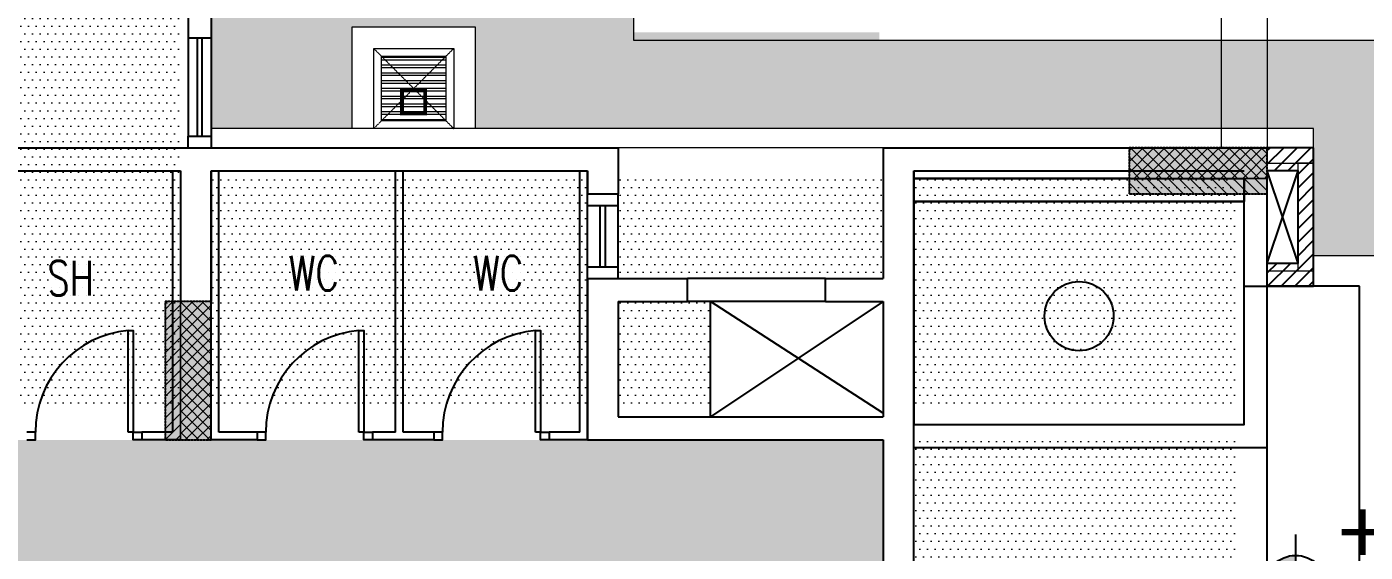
# Model space of a CAD drawing. Header units: millimetres. Extents: x 7964926 to 16080295, y -6277184 to -2986664.
# Drawn here: x 8079961 to 8088674, y -3129940 to -3126524 of the extents above; entities that cross this region are included whole.
import ezdxf

# ---------------------------------------------------------------- set-up
doc = ezdxf.new("R2010")
doc.units = ezdxf.units.MM
doc.header["$LTSCALE"] = 2000
doc.header["$MEASUREMENT"] = 0
for name, pattern in [('( Hidden )', [0.375, 0.25, -0.125]), ('1', [0, 0, 0]), ('DASHED2', [0.375, 0.25, -0.125]), ('HIDDEN', [0.375, 0.25, -0.125])]:
    doc.linetypes.add(name, pattern=pattern)
for name, color, linetype in [('a-ac ledge', 8, 'Continuous'), ('a-col', 8, 'DASHED2'), ('a-cutout', 8, 'Continuous'), ('a-door', 8, 'Continuous'), ('a-ele 1', 8, 'Continuous'), ('a-glazing', 5, 'Continuous'), ('a-hat col', 252, 'Continuous'), ('a-hatch wall', 8, 'Continuous'), ('a-stair', 1, 'Continuous'), ('a-text m', 8, 'Continuous'), ('a-wall', 8, 'Continuous'), ('a-wall @100', 252, 'Continuous'), ('a-window', 8, 'Continuous'), ('L-FL', 7, 'Continuous')]:
    doc.layers.add(name, color=color, linetype=linetype)
for name, color, linetype, lineweight in [('L-CHAMBERS', 50, 'Continuous', 5), ('L-CORECUT', 4, 'Continuous', 5), ('L-ELE 2', 30, 'Continuous', 15), ('L-Paver 400x400', 250, '1', 13), ('L-SHRUBS', 96, 'Continuous', 18), ('STR-Balcony', 250, 'Continuous', 15), ('STR-Column', 250, 'Continuous', 15), ('STR-Column Hatch', 250, 'Continuous', 15), ('STR-Podium Beam', 8, 'Continuous', 15), ('STR-RCC Up Stand', 250, 'Continuous', 15)]:
    doc.layers.add(name, color=color, linetype=linetype, lineweight=lineweight)
doc.styles.add('a-100 txt m', font='romans.shx', dxfattribs={"width": 0.75, "height": 300})
doc.styles.add('Century Gothic', font='GOTHIC.TTF')
doc.styles.get("Standard").update_dxf_attribs({"font": 'romans.shx', "width": 0.75})
pattern_1 = [(0, (5508973.427, -3585719.17), (25, 50), [0, -50])]
pattern_2 = [(45, (5569676.44, -3626048.786), (-35.3553391, 35.3553391), []), (135, (5569676.44, -3626048.786), (-35.3553391, -35.3553391), [])]
pattern_3 = [(315, (7590197.237, -616025.35), (35.3553391, 35.3553391), []), (45, (7590197.237, -616025.35), (-35.3553391, 35.3553391), [])]
pattern_4 = [(315, (7698327.187, -630137.335), (35.3553391, 35.3553391), [])]
pattern_5 = [(45, (5583488.427, -3517918.836), (-35.3553391, 35.3553391), [])]

# ---------------------------------------------------------------- blocks, each defined once
blk = doc.blocks.new('basement - column')
at = {"layer": 'a-hat col'}
h = blk.add_hatch(color=256, dxfattribs=at)
h.dxf.hatch_style = 1
h.paths.add_polyline_path([(99950, -41249.3), (99050, -41249.3), (99050, -41549.3), (99950, -41549.3)])
h = blk.add_hatch(color=256, dxfattribs=at)
h.dxf.hatch_style = 1
h.paths.add_polyline_path([(93075, -42249.3), (92775, -42249.3), (92775, -43149.3), (93075, -43149.3)])
at = {"layer": 'a-col', "linetype": 'DASHED2', "ltscale": 0.001}
for points in [[(99050, -41249.3), (99050, -41549.3), (99950, -41549.3), (99950, -41249.3)], [(92775, -43149.3), (93075, -43149.3), (93075, -42249.3), (92775, -42249.3)]]:
    blk.add_lwpolyline(points, close=True, dxfattribs=at)
blk = doc.blocks.new('DOOR750')
at = {"layer": 'a-door'}
blk.add_lwpolyline([(90025.1, -229811.5), (90025.1, -229149.8), (90057.9, -229149.8), (90057.9, -229811.5)], close=True, dxfattribs=at)
for points in [[(89364.2, -229861.5), (89420.4, -229861.5), (89420.4, -229811.5), (89364.2, -229811.5)], [(90114.2, -229861.5), (90057.9, -229861.5), (90057.9, -229811.5), (90114.2, -229811.5)]]:
    blk.add_lwpolyline(points, dxfattribs=at)
blk.add_arc((90083.6, -229810.4), 663.2, 95.05809, 180.09343, dxfattribs=at)
blk = doc.blocks.new('block 2')
at = {"layer": 'a-hatch wall'}
h = blk.add_hatch(dxfattribs=at)
h.set_pattern_fill('ANSI31', color=256, scale=500)
h.set_pattern_definition([(45, (1424320.437, 166168.526), (-44.1941738, 44.1941738), [])])
h.paths.add_polyline_path([(8165918.7, -2890655.3), (8165618.7, -2890655.3), (8165618.7, -2890805.3), (8165818.7, -2890805.3), (8165818.7, -2891405.3), (8165618.7, -2891405.3), (8165618.7, -2891555.3), (8165918.7, -2891555.3)])
at = {"layer": 'a-ac ledge'}
blk.add_line((8161993.7, -2892405.3), (8161993.7, -2891655.3), dxfattribs=at)
at = {"layer": 'a-cutout', "linetype": 'HIDDEN', "ltscale": 1000}
for p, q in [((8165618.7, -2891405.3), (8165818.7, -2890805.3)), ((8165818.7, -2891405.3), (8165618.7, -2890805.3)), ((8163118.7, -2892380.6), (8161993.7, -2891655.3)), ((8163118.7, -2891655.3), (8161993.7, -2892405.3))]:
    blk.add_line(p, q, dxfattribs=at)
at = {"layer": 'a-door'}
for p, q in [((8162743.7, -2891505.3), (8161843.7, -2891505.3)), ((8162743.7, -2891655.3), (8161843.7, -2891655.3))]:
    blk.add_line(p, q, dxfattribs=at)
at = {"layer": 'a-ele 1'}
blk.add_line((8165618.7, -2894405.3), (8165618.7, -2891555.3), dxfattribs=at)
at = {"layer": 'a-stair', "color": 8}
for p, q in [((8166218.7, -2891555.3), (8165618.7, -2891555.3)), ((8166218.7, -2895305.2), (8166218.7, -2891555.3))]:
    blk.add_line(p, q, dxfattribs=at)
at = {"layer": 'a-wall'}
for p, q in [((8155943.7, -2890655.3), (8161393.7, -2890655.3)), ((8158593.7, -2890655.3), (8161393.7, -2890655.3)), ((8158743.7, -2890655.3), (8158743.7, -2890655.3)), ((8161393.7, -2890655.3), (8161393.7, -2890955.3)), ((8163118.7, -2890655.3), (8165618.7, -2890655.3)), ((8163118.7, -2890655.3), (8163118.7, -2891505.3)), ((8165918.7, -2890655.3), (8165618.7, -2890655.3)), ((8165918.7, -2891555.3), (8165918.7, -2890655.3)), ((8156093.7, -2890805.3), (8158543.7, -2890805.3)), ((8158543.7, -2890805.3), (8158543.7, -2891655.7)), ((8158743.7, -2890805.3), (8161193.7, -2890805.3)), ((8158743.7, -2890805.3), (8158743.7, -2891655.7)), ((8158743.7, -2890805.3), (8161193.7, -2890805.3)), ((8158743.7, -2890805.3), (8158743.7, -2891655.7)), ((8161193.7, -2890805.3), (8161193.7, -2890955.3)), ((8163318.7, -2890805.3), (8165468.7, -2890805.3)), ((8163318.7, -2893865.6), (8163318.7, -2890805.3)), ((8164718.7, -2890855.3), (8163318.7, -2890855.3)), ((8165468.7, -2891555.3), (8165468.7, -2890855.3)), ((8165618.7, -2891405.3), (8165618.7, -2890855.3)), ((8165618.7, -2891555.3), (8165618.7, -2890855.3)), ((8161193.7, -2890955.3), (8161393.7, -2890955.3)), ((8161193.7, -2891505.3), (8161193.7, -2892555.3)), ((8161193.7, -2891505.3), (8161393.7, -2891505.3)), ((8161393.7, -2891505.3), (8161843.7, -2891505.3)), ((8161843.7, -2891655.3), (8161843.7, -2891505.3)), ((8162743.7, -2891505.3), (8163118.7, -2891505.3)), ((8162743.7, -2891655.3), (8162743.7, -2891505.3)), ((8165468.7, -2891555.3), (8165918.7, -2891555.3)), ((8165618.7, -2892555.3), (8165618.7, -2891555.3)), ((8161393.7, -2891655.3), (8161393.7, -2892405.3)), ((8161393.7, -2891655.3), (8161843.7, -2891655.3)), ((8162743.7, -2891655.3), (8163118.7, -2891655.3)), ((8163118.7, -2891655.3), (8163118.7, -2892405.3)), ((8161393.7, -2892405.3), (8163118.7, -2892405.3)), ((8161193.7, -2892555.3), (8163118.7, -2892555.3)), ((8161768.7, -2892555.3), (8162368.7, -2892555.3)), ((8163118.7, -2892555.3), (8163118.7, -2893865.6))]:
    blk.add_line(p, q, dxfattribs=at)
for points in [[(8163318.7, -2890805.3), (8163318.7, -2891005.3), (8165468.7, -2891005.3), (8165468.7, -2890855.3)], [(8165618.7, -2891405.3), (8165818.7, -2891405.3), (8165818.7, -2890805.3), (8165618.7, -2890805.3)]]:
    blk.add_lwpolyline(points, dxfattribs=at)
at = {"layer": 'a-wall @100'}
for p, q in [((8158493.7, -2892505.3), (8158493.7, -2890805.3)), ((8158743.7, -2892555.3), (8158743.7, -2890805.3)), ((8158743.7, -2892555.3), (8158743.7, -2890805.3)), ((8158793.7, -2892505.3), (8158793.7, -2890805.3)), ((8159943.7, -2892505.3), (8159943.7, -2890805.3)), ((8159993.7, -2892505.3), (8159993.7, -2890805.3)), ((8161143.7, -2892505.3), (8161143.7, -2890805.3)), ((8161193.7, -2892555.3), (8161193.7, -2890805.3)), ((8158493.7, -2892505.3), (8158293.7, -2892505.3)), ((8158293.7, -2892505.3), (8158293.7, -2892555.3)), ((8159043.7, -2892505.3), (8158793.7, -2892505.3)), ((8159043.7, -2892505.3), (8159043.7, -2892555.3)), ((8159943.7, -2892505.3), (8159793.7, -2892505.3)), ((8159793.7, -2892505.3), (8159793.7, -2892555.3)), ((8160193.7, -2892505.3), (8159993.7, -2892505.3)), ((8160193.7, -2892505.3), (8160193.7, -2892555.3)), ((8161143.7, -2892505.3), (8160943.7, -2892505.3)), ((8160943.7, -2892505.3), (8160943.7, -2892555.3)), ((8158543.7, -2892555.3), (8158293.7, -2892555.3)), ((8159043.7, -2892555.3), (8158743.7, -2892555.3)), ((8159943.7, -2892555.3), (8159793.7, -2892555.3)), ((8160193.7, -2892555.3), (8159893.7, -2892555.3)), ((8161193.7, -2892555.3), (8160943.7, -2892555.3))]:
    blk.add_line(p, q, dxfattribs=at)
at = {"layer": 'a-wall @100', "linetype": 'Continuous'}
blk.add_lwpolyline([(8163318.7, -2890855.3), (8165468.7, -2890855.3), (8165468.7, -2891005.3), (8163318.7, -2891005.3)], close=True, dxfattribs=at)
at = {"layer": 'a-wall @100'}
blk.add_lwpolyline([(8165468.7, -2891005.3), (8163318.7, -2891005.3), (8163318.7, -2892455.3), (8165468.7, -2892455.3)], close=True, dxfattribs=at)
blk.add_lwpolyline([(8163318.7, -2892605.3), (8165618.7, -2892605.3), (8165618.7, -2891555.3)], dxfattribs=at)
blk.add_circle((8164393.7, -2891750.3), 225, dxfattribs=at)
at = {"layer": 'a-window'}
for p, q in [((8158593.7, -2889230.3), (8158593.7, -2890580.3)), ((8158743.7, -2889230.3), (8158743.7, -2890580.3)), ((8158743.7, -2889942.8), (8158593.7, -2889942.8)), ((8158653.7, -2889942.8), (8158653.7, -2890580.3)), ((8158683.7, -2889942.8), (8158683.7, -2890580.3)), ((8161193.7, -2891505.3), (8161193.7, -2890955.3)), ((8161393.7, -2891505.3), (8161393.7, -2890955.3)), ((8161193.7, -2891030.3), (8161393.7, -2891030.3)), ((8161276.2, -2891430.3), (8161276.2, -2891030.3)), ((8161311.2, -2891430.3), (8161311.2, -2891030.3)), ((8161193.7, -2891430.3), (8161393.7, -2891430.3))]:
    blk.add_line(p, q, dxfattribs=at)
blk.add_lwpolyline([(8158593.7, -2890655.3), (8158593.7, -2890580.3), (8158743.7, -2890580.3), (8158743.7, -2890655.3)], dxfattribs=at)
at = {"layer": 'a-glazing'}
for p in [(8068179.5, -2662693.8), (8069679.5, -2662693.8), (8070829.5, -2662693.8)]:
    blk.add_blockref('DOOR750', p, dxfattribs=at)
blk = doc.blocks.new('finish lvl')
h = blk.add_hatch(color=256)
edge = h.paths.add_edge_path()
edge.add_ellipse((0.0378, 0.003), major_axis=(-0.0305, 0.0305), ratio=1, start_angle=-45, end_angle=45)
edge.add_line((-0.0053, 0.003), (0.0378, 0.003))
edge.add_line((0.0378, 0.003), (0.0378, 0.0461))
edge = h.paths.add_edge_path()
edge.add_ellipse((0.0378, 0.003), major_axis=(-0.0305, 0.0305), ratio=1, start_angle=135, end_angle=225)
edge.add_line((0.0809, 0.003), (0.0378, 0.003))
edge.add_line((0.0378, 0.003), (0.0378, -0.0401))
for p, q in [((0.0378, 0.0748), (0.0378, -0.0688)), ((-0.034, 0.003), (0.4857, 0.003))]:
    blk.add_line(p, q)
blk.add_ellipse((0.0378, 0.003), major_axis=(-0.0305, 0.0305), ratio=1, start_param=1.570796326794534, end_param=7.85398163397412)
at = {"layer": 'L-FL'}
for tag, p in [('%%P0.00', (0.1256, 0.0357)), ('FIN.LVL.', (0.1075, -0.103))]:
    blk.add_attdef(tag, p, '', height=0.08, dxfattribs=at)

msp = doc.modelspace()

# ---------------------------------------------------------------- hatches: boundary and pattern name
at = {"layer": 'L-Paver 400x400', "true_color": 0x636466}
h = msp.add_hatch(dxfattribs=at)
h.set_pattern_fill('ANSI32', color=251, scale=135, angle=315)
h.set_pattern_definition([(0, (83606.345, 21344.157), (1e-14, 50.625), []), (0, (83623.22, 21327.28), (1e-14, 50.625), [])])
h.paths.add_polyline_path([(8082690.1, -3126715), (8082270.1, -3126715), (8082270.1, -3127135), (8082690.1, -3127135)])
at = {"layer": 'L-SHRUBS'}
h = msp.add_hatch(dxfattribs=at)
h.set_pattern_fill('GRASS', color=256, scale=200)
h.paths.add_polyline_path([(8082080.1, -3127185), (8082080.1, -3126525), (8082880.1, -3126525), (8082880.1, -3127185), (8083811.3, -3127185), (8083811.3, -3127185), (8085536.3, -3127185), (8085536.3, -3127185), (8088336.3, -3127185), (8088336.3, -3128010), (8090111.3, -3128010), (8090111.3, -3128009.6), (8092576.2, -3128010.1), (8092576.2, -3126610), (8085511.3, -3126610), (8085511.3, -3126560), (8083911.3, -3126560), (8083911.3, -3125110), (8083161.3, -3125110), (8083161.3, -3124535), (8076585.5, -3124535), (8076586.4, -3125485), (8081161.1, -3125485), (8081161.1, -3125610), (8081161.3, -3125610), (8081161.3, -3127185)])
at = {"layer": 'STR-Balcony', "linetype": 'Continuous'}
h = msp.add_hatch(dxfattribs=at)
h.set_pattern_fill('DOTS', color=256, scale=800, style=0)
h.set_pattern_definition(pattern_1)
edge = h.paths.add_edge_path()
edge.add_line((8080961.1, -3125760), (8077161.1, -3125760))
edge.add_line((8077161.1, -3125760), (8077161.1, -3127660))
edge.add_line((8077161.1, -3127310), (8080961.1, -3127310))
edge.add_line((8080961.1, -3127310), (8080961.1, -3125810))
h = msp.add_hatch(dxfattribs=at)
h.set_pattern_fill('DOTS', color=256, scale=800, style=0)
h.set_pattern_definition(pattern_1)
h.paths.add_polyline_path([(8080961.1, -3125810), (8077161.1, -3125810), (8077161.1, -3129010), (8080961.1, -3129010)])
h = msp.add_hatch(dxfattribs=at)
h.set_pattern_fill('DOTS', color=256, scale=800, style=0)
h.set_pattern_definition(pattern_1)
h.paths.add_polyline_path([(8081161.1, -3129010), (8083611.1, -3129010), (8083611.1, -3127510), (8081161.1, -3127510)])
h = msp.add_hatch(dxfattribs=at)
h.set_pattern_fill('DOTS', color=256, scale=800, style=0)
h.set_pattern_definition(pattern_1)
h.paths.add_polyline_path([(8081161.1, -3129010), (8083611.1, -3129010), (8083611.1, -3127510), (8081161.1, -3127510)])
h = msp.add_hatch(dxfattribs=at)
h.set_pattern_fill('DOTS', color=256, scale=800, style=0)
h.set_pattern_definition(pattern_1)
h.paths.add_polyline_path([(8083811.1, -3128160), (8085536.1, -3128160), (8085536.1, -3127510), (8083811.1, -3127510)])
h = msp.add_hatch(dxfattribs=at)
h.set_pattern_fill('DOTS', color=256, scale=800, style=0)
h.set_pattern_definition(pattern_1)
h.paths.add_polyline_path([(8083811.1, -3128160), (8085536.1, -3128160), (8085536.1, -3127510), (8083811.1, -3127510)])
h = msp.add_hatch(dxfattribs=at)
h.set_pattern_fill('DOTS', color=256, scale=800, style=0)
h.set_pattern_definition(pattern_1)
h.paths.add_polyline_path([(8085736.1, -3129010), (8087836.1, -3129010), (8087836.1, -3127510), (8085736.1, -3127510)])
h = msp.add_hatch(dxfattribs=at)
h.set_pattern_fill('DOTS', color=256, scale=800, style=0)
h.set_pattern_definition(pattern_1)
h.paths.add_polyline_path([(8085736.1, -3129010), (8087836.1, -3129010), (8087836.1, -3127510), (8085736.1, -3127510)])
h = msp.add_hatch(dxfattribs=at)
h.set_pattern_fill('DOTS', color=256, scale=800, style=0)
h.set_pattern_definition(pattern_1)
h.paths.add_polyline_path([(8083811.1, -3129010), (8084411.1, -3129010), (8084411.1, -3128310), (8083811.1, -3128310)])
h = msp.add_hatch(dxfattribs=at)
h.set_pattern_fill('DOTS', color=256, scale=800, style=0)
h.set_pattern_definition(pattern_1)
h.paths.add_polyline_path([(8083811.1, -3129010), (8084411.1, -3129010), (8084411.1, -3128310), (8083811.1, -3128310)])
h = msp.add_hatch(dxfattribs=at)
h.set_pattern_fill('DOTS', color=256, scale=800, style=0)
h.set_pattern_definition(pattern_1)
h.paths.add_polyline_path([(8085536.1, -3129210), (8079011.1, -3129210), (8079011.1, -3131560), (8085536.1, -3131560)])
h = msp.add_hatch(dxfattribs=at)
h.set_pattern_fill('DOTS', color=256, scale=800, style=0)
h.set_pattern_definition(pattern_1)
h.paths.add_polyline_path([(8085536.1, -3129210), (8079011.1, -3129210), (8079011.1, -3131560), (8085536.1, -3131560)])
h = msp.add_hatch(dxfattribs=at)
h.set_pattern_fill('DOTS', color=256, scale=800, style=0)
h.set_pattern_definition(pattern_1)
h.paths.add_polyline_path([(8087836.1, -3129210), (8085736.1, -3129210), (8085736.1, -3131560), (8087836.1, -3131560)])
h = msp.add_hatch(dxfattribs=at)
h.set_pattern_fill('DOTS', color=256, scale=800, style=0)
h.set_pattern_definition(pattern_1)
h.paths.add_polyline_path([(8087836.1, -3129210), (8085736.1, -3129210), (8085736.1, -3131560), (8087836.1, -3131560)])
at = {"layer": 'STR-Column Hatch'}
h = msp.add_hatch(dxfattribs=at)
h.set_pattern_fill('ANSI37', color=250, scale=400, angle=-90)
h.set_pattern_definition(pattern_3)
h.paths.add_polyline_path([(8087136.1, -3127310), (8087136.1, -3127510), (8088036.1, -3127510), (8088036.1, -3127310)])
h = msp.add_hatch(dxfattribs=at)
h.set_pattern_fill('ANSI37', color=250, scale=400, angle=-90)
h.set_pattern_definition(pattern_3)
h.paths.add_polyline_path([(8087136.1, -3127310), (8087136.1, -3127510), (8088036.1, -3127510), (8088036.1, -3127310)])
h = msp.add_hatch(dxfattribs=at)
h.set_pattern_fill('ANSI37', color=250, scale=400, angle=-90)
h.set_pattern_definition(pattern_3)
h.paths.add_polyline_path([(8087136.1, -3127310), (8087136.1, -3127510), (8088036.1, -3127510), (8088036.1, -3127310)])
h = msp.add_hatch(dxfattribs=at)
h.set_pattern_fill('ANSI37', color=250, scale=400, angle=-90)
h.set_pattern_definition(pattern_3)
h.paths.add_polyline_path([(8087136.1, -3127310), (8087136.1, -3127510), (8088036.1, -3127510), (8088036.1, -3127310)])
h = msp.add_hatch(dxfattribs=at)
h.set_pattern_fill('ANSI31', color=250, scale=400, angle=-90)
h.set_pattern_definition(pattern_4)
h.paths.add_polyline_path([(8087136.1, -3127510), (8087136.1, -3127610), (8088036.1, -3127610), (8088036.1, -3127510)])
h = msp.add_hatch(dxfattribs=at)
h.set_pattern_fill('ANSI31', color=250, scale=400, angle=-90)
h.set_pattern_definition(pattern_4)
h.paths.add_polyline_path([(8087136.1, -3127510), (8087136.1, -3127610), (8088036.1, -3127610), (8088036.1, -3127510)])
h = msp.add_hatch(dxfattribs=at)
h.set_pattern_fill('ANSI31', color=250, scale=400)
h.set_pattern_definition(pattern_5)
h.paths.add_polyline_path([(8080861.1, -3129210), (8080961.1, -3129210), (8080961.1, -3128310), (8080861.1, -3128310)])
h = msp.add_hatch(dxfattribs=at)
h.set_pattern_fill('ANSI31', color=250, scale=400)
h.set_pattern_definition(pattern_5)
h.paths.add_polyline_path([(8080861.1, -3129210), (8080961.1, -3129210), (8080961.1, -3128310), (8080861.1, -3128310)])
h = msp.add_hatch(dxfattribs=at)
h.set_pattern_fill('ANSI37', color=250, scale=400)
h.set_pattern_definition(pattern_2)
h.paths.add_polyline_path([(8080961.1, -3129210), (8081161.1, -3129210), (8081161.1, -3128310), (8080961.1, -3128310)])
h = msp.add_hatch(dxfattribs=at)
h.set_pattern_fill('ANSI37', color=250, scale=400)
h.set_pattern_definition(pattern_2)
h.paths.add_polyline_path([(8080961.1, -3129210), (8081161.1, -3129210), (8081161.1, -3128310), (8080961.1, -3128310)])
h = msp.add_hatch(dxfattribs=at)
h.set_pattern_fill('ANSI37', color=250, scale=400)
h.set_pattern_definition(pattern_2)
h.paths.add_polyline_path([(8080961.1, -3129210), (8081161.1, -3129210), (8081161.1, -3128310), (8080961.1, -3128310)])
h = msp.add_hatch(dxfattribs=at)
h.set_pattern_fill('ANSI37', color=250, scale=400)
h.set_pattern_definition(pattern_2)
h.paths.add_polyline_path([(8080961.1, -3129210), (8081161.1, -3129210), (8081161.1, -3128310), (8080961.1, -3128310)])

# ---------------------------------------------------------------- linework, layer by layer
at = {"layer": 'L-CHAMBERS', "color": 42}
msp.add_line((8082879.6, -3126526.4), (8082079.6, -3126526.4), dxfattribs=at)
msp.add_lwpolyline([(8082080.1, -3127185), (8082080.1, -3126525), (8082880.1, -3126525), (8082880.1, -3127185)], dxfattribs=at)
for points in [[(8082740.1, -3127185), (8082220.1, -3127185), (8082220.1, -3126665), (8082740.1, -3126665)], [(8082690.1, -3127135), (8082270.1, -3127135), (8082270.1, -3126715), (8082690.1, -3126715)]]:
    msp.add_lwpolyline(points, close=True, dxfattribs=at)
at = {"layer": 'L-CHAMBERS'}
msp.add_lwpolyline([(8088036.3, -3127310), (8081161.1, -3127310)], dxfattribs=at)
at = {"layer": 'L-CORECUT', "const_width": 25}
msp.add_lwpolyline([(8082404.1, -3126937), (8082554.1, -3126937), (8082554.1, -3127087), (8082404.1, -3127087)], close=True, dxfattribs=at)
msp.add_lwpolyline([(8082404.1, -3126937), (8082554.1, -3126937), (8082554.1, -3127087), (8082404.1, -3127087)], close=True, dxfattribs=at)
at = {"layer": 'L-ELE 2'}
for p, q in [((8083911.3, -3126610), (8092701.2, -3126610)), ((8088336.4, -3128010), (8092701.2, -3128010))]:
    msp.add_line(p, q, dxfattribs=at)
for points in [[(8083911.3, -3126414.1), (8083911.3, -3126610)], [(8088336.1, -3127310), (8088336.1, -3127185), (8081161.1, -3127185)]]:
    msp.add_lwpolyline(points, dxfattribs=at)
at = {"layer": 'L-Paver 400x400', "color": 251, "linetype": '( Hidden )', "ltscale": 0.005, "true_color": 0x636466}
for p, q in [((8082220.1, -3126665), (8082740.1, -3127185)), ((8082220.1, -3127185), (8082740.1, -3126665))]:
    msp.add_line(p, q, dxfattribs=at)
at = {"layer": 'STR-Column', "color": 8}
for points in [[(8087136.1, -3127310), (8087136.1, -3127510), (8088036.1, -3127510), (8088036.1, -3127310)], [(8087136.1, -3127310), (8087136.1, -3127510), (8088036.1, -3127510), (8088036.1, -3127310)], [(8087136.1, -3127310), (8087136.1, -3127510), (8088036.1, -3127510), (8088036.1, -3127310)], [(8087136.1, -3127310), (8087136.1, -3127510), (8088036.1, -3127510), (8088036.1, -3127310)], [(8087136.1, -3127510), (8087136.1, -3127610), (8088036.1, -3127610), (8088036.1, -3127510)], [(8087136.1, -3127510), (8087136.1, -3127610), (8088036.1, -3127610), (8088036.1, -3127510)], [(8080861.1, -3129210), (8080961.1, -3129210), (8080961.1, -3128310), (8080861.1, -3128310)], [(8080861.1, -3129210), (8080961.1, -3129210), (8080961.1, -3128310), (8080861.1, -3128310)], [(8080961.1, -3129210), (8081161.1, -3129210), (8081161.1, -3128310), (8080961.1, -3128310)], [(8080961.1, -3129210), (8081161.1, -3129210), (8081161.1, -3128310), (8080961.1, -3128310)], [(8080961.1, -3129210), (8081161.1, -3129210), (8081161.1, -3128310), (8080961.1, -3128310)], [(8080961.1, -3129210), (8081161.1, -3129210), (8081161.1, -3128310), (8080961.1, -3128310)]]:
    msp.add_lwpolyline(points, close=True, dxfattribs=at)
at = {"layer": 'STR-Podium Beam', "linetype": 'HIDDEN', "lineweight": 5, "ltscale": 0.005}
for p, q in [((8087736.1, -3124410), (8087736.1, -3127310)), ((8087736.1, -3124410), (8087736.1, -3127310)), ((8088036.1, -3124410), (8088036.1, -3127310)), ((8088036.1, -3124410), (8088036.1, -3127310))]:
    msp.add_line(p, q, dxfattribs=at)
at = {"layer": 'STR-RCC Up Stand'}
for points in [[(8088036.1, -3127410), (8088336.1, -3127410), (8088336.1, -3127310), (8088036.1, -3127310)], [(8088036.1, -3127410), (8088336.1, -3127410), (8088336.1, -3127310), (8088036.1, -3127310)], [(8088236.1, -3128110), (8088336.1, -3128110), (8088336.1, -3127410), (8088236.1, -3127410)], [(8088236.1, -3128110), (8088336.1, -3128110), (8088336.1, -3127410), (8088236.1, -3127410)], [(8088036.1, -3128110), (8088336.1, -3128110), (8088336.1, -3128210), (8088036.1, -3128210)], [(8088036.1, -3128110), (8088336.1, -3128110), (8088336.1, -3128210), (8088036.1, -3128210)]]:
    msp.add_lwpolyline(points, close=True, dxfattribs=at)

# ---------------------------------------------------------------- block references
at = {"layer": 'a-ele 1', "lineweight": 25}
msp.add_blockref('block 2', (-77582.5, -236654.6), dxfattribs=at)
at = {"layer": 'L-FL', "ltscale": 0.5}
ref = msp.add_blockref('finish lvl', (8088041.8, -3130178.8), dxfattribs=dict(at, xscale=4725.606725105104, yscale=4725.606725105104, zscale=4725.606725105104, rotation=0.0004210741225309541))
ref.add_attrib('FIN.LVL.', 'FL', (8088530.6, -3130656.9, 0), dxfattribs={"ltscale": 0.5, "height": 416.57, "rotation": 0.00042, "style": 'Century Gothic'})
ref.add_attrib('%%P0.00', '+100.29', (8088493.2, -3130011), dxfattribs={"ltscale": 0.5, "height": 416.57, "rotation": 0.00042, "style": 'Century Gothic'})
at = {"layer": 'STR-Column', "ltscale": 1000}
msp.add_blockref('basement - column', (7988086.1, -3086060.7), dxfattribs=at)

# ---------------------------------------------------------------- texts
at = {"layer": 'a-text m', "insert": (8080095.6, -3128270.7), "char_height": 225, "width": 4563.536, "attachment_point": 7, "rotation": 0, "style": 'a-100 txt m'}
msp.add_mtext('SH', dxfattribs=at)
at = {"layer": 'a-text m', "char_height": 225, "width": 4563.536, "attachment_point": 1, "style": 'a-100 txt m'}
for insert in [(8081667.1, -3128013.4), (8082867.1, -3128013.4)]:
    msp.add_mtext('WC', dxfattribs=dict(at, insert=insert))

doc.saveas('drawing.dxf')
